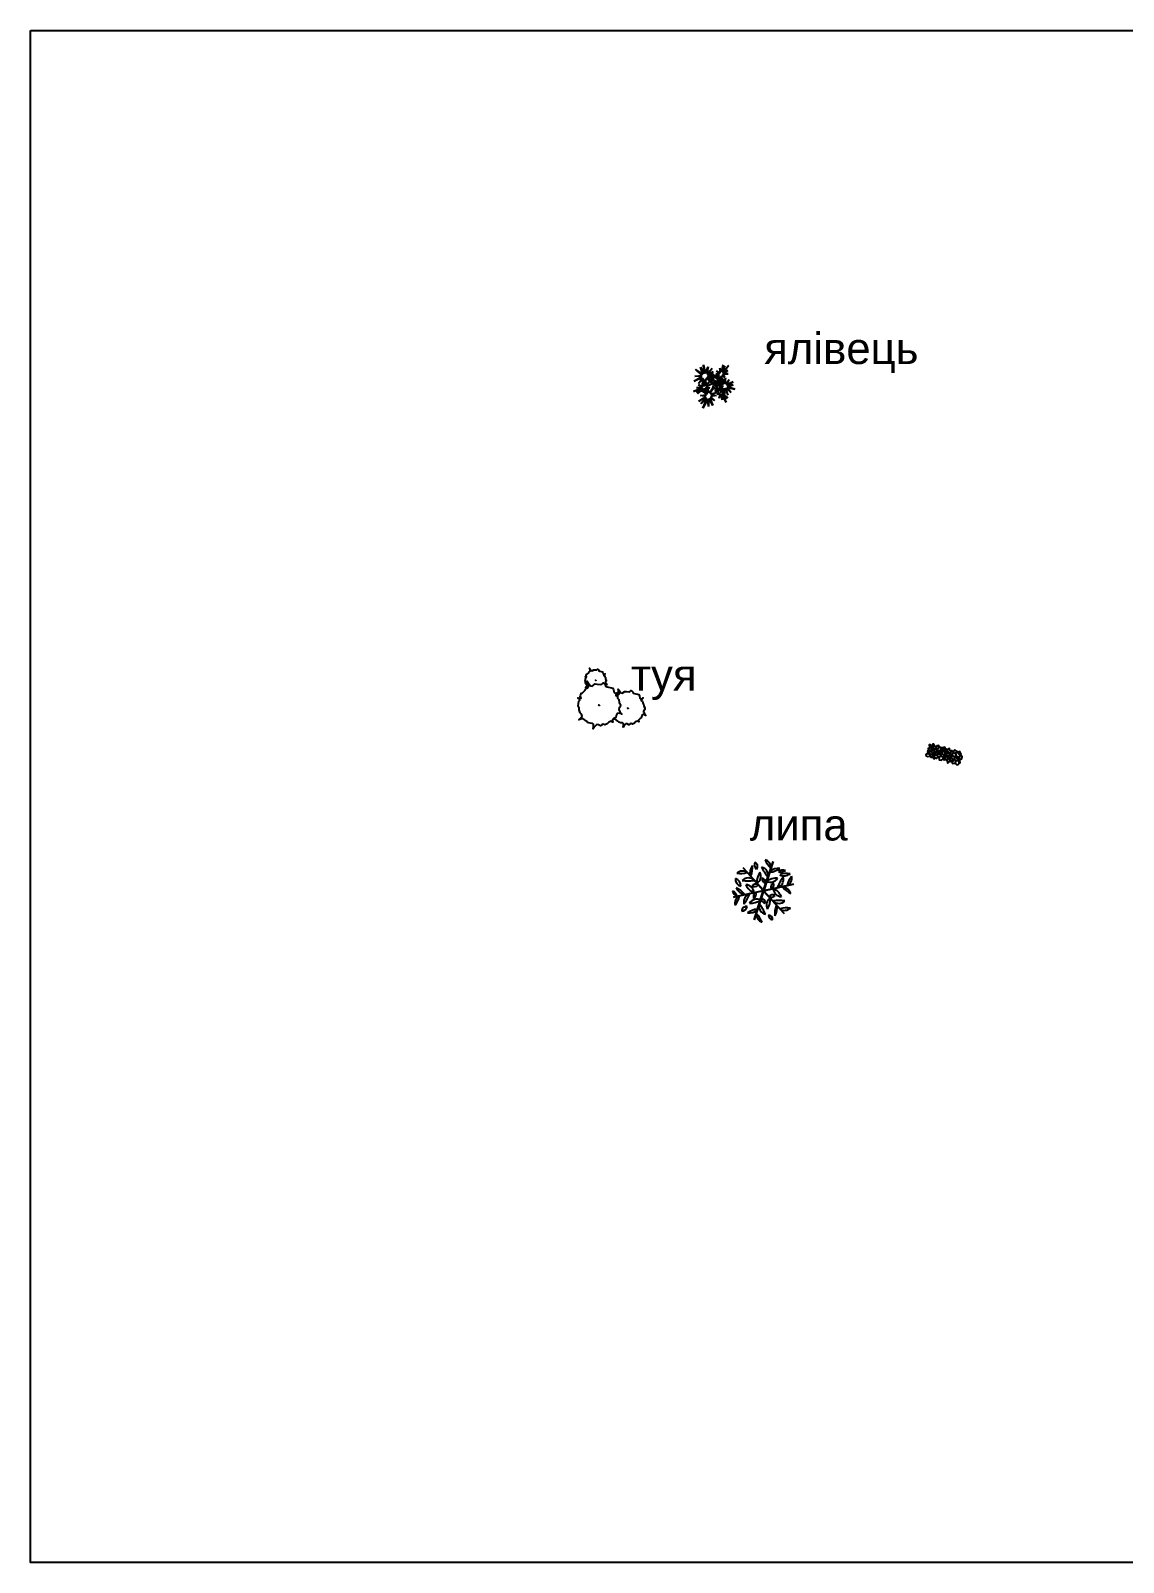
# Model space of a CAD drawing. Header units: millimetres. Extents: x 3866 to 35600, y -8896 to 9491.
# Drawn here: x 33319.5 to 33389.3, y -6714.1 to -6616.2 of the extents above; entities that cross this region are included whole.
import ezdxf

# ---------------------------------------------------------------- set-up
doc = ezdxf.new("R2010")
doc.units = ezdxf.units.MM
for name, color, linetype in [('A绿-TXT', 252, 'Continuous'), ('TREE', 74, 'Continuous'), ('Trees', 92, 'Continuous'), ('ВДМ', 7, 'Continuous'), ('КУЩІ', 108, 'Continuous')]:
    doc.layers.add(name, color=color, linetype=linetype)
doc.styles.add('ATTR', font='romans.shx', dxfattribs={"width": 0.8, "height": 0.470416})
doc.styles.get("Standard").update_dxf_attribs({"font": 'arial.ttf'})

# ---------------------------------------------------------------- blocks, each defined once
blk = doc.blocks.new('Ground 1')
for points in [[(2.4, 10.8), (0.9, 11.6), (-0.6, 11.5), (-1.3, 10.1), (-1.1, 9.2), (-1.9, 9.2), (-0.7, 6.7), (-2.1, 5.8), (-2.4, 4.8), (-2.2, 3.4), (-0.7, 3), (-0.5, 3.6), (0.3, 2.6), (-0.9, 1.6), (-0.2, 1.2), (0.9, -0.4), (2.4, 0.5), (3.8, 0.3), (5.8, -0.5), (6.5, 0.7), (6.8, 1.7), (6.7, 2.7), (7.3, 2), (7.9, 0.9), (8.9, 1.3), (9, 1.7), (9.7, 1.3), (10.4, 0.3), (10.6, -0.4), (11.7, 0.3), (12.2, 1.2), (14.2, 0.9), (15.5, -0.4), (16.7, 0.5), (18.1, 1), (18.2, 1), (20.3, 0.7), (20.7, -0.5), (22.2, 0.2), (22.7, 1.5), (24.3, 0.7), (25.3, -0.4), (25.8, -0.2), (26.4, 0.3), (25.9, 2), (28.1, 0.9), (29.1, 1.2), (28.6, 2.7), (27.8, 3.6), (29.1, 4.8), (27.4, 6.2), (28.9, 6.5), (28.4, 6.8), (28.9, 7.9), (28.3, 8.2), (29.7, 10.5), (29, 11.6), (27.4, 11.7), (25.3, 10.8), (24.6, 11.6), (22.7, 10.9), (21.8, 12.3), (20.5, 10.9), (19.4, 11.3), (18.5, 9.4), (17.9, 9.4), (16.8, 11.7), (14.9, 11.5), (13.8, 9.9), (13.3, 10.5), (12.6, 10.8), (12.2, 10.3), (11.9, 9.8), (10.1, 10.1), (8.7, 12.6), (8.7, 11.7), (7.2, 10.2), (6.1, 10.8), (5.6, 10.1), (4.4, 11.6)], [(8.7, 7.8), (9, 7), (8.8, 6.1), (9.4, 6), (9.8, 6.6), (9.6, 7.5)], [(12.6, 7.7), (11.7, 7.5), (11.8, 6.7), (12.9, 5.9), (14.3, 5.9), (14.3, 6.9)], [(15.5, 3.6), (15.3, 2.4), (16.6, 2.5), (17.1, 3.7), (16.3, 3.3)], [(17.3, 7.5), (16.5, 6.3), (18.9, 4), (21.3, 4.8), (21.1, 5.9), (19.6, 5.9), (19.6, 7.2), (18.3, 7)], [(23.4, 9.1), (22, 8.5), (22.2, 8), (23.7, 6.9), (24.5, 8.2)], [(23.2, 2.5), (23, 3.8), (23.2, 4.5), (23.8, 5.3), (25.4, 5.6), (26.2, 5.5), (26.2, 4.5), (25.9, 3.9), (24.7, 3.8), (24.6, 3.2), (24.1, 2.9), (23.9, 3.6), (23.5, 2.7)]]:
    blk.add_lwpolyline(points, close=True)
for points in [[(-1, 9.1), (-0.1, 8.3), (0.2, 7.4), (0.5, 7.3), (1, 8.3), (2.2, 8.5), (2.3, 10.1), (2.4, 10.8)], [(-0.7, 6.7), (-0.6, 5.9), (0.1, 5.4), (0, 4.9), (0.3, 4.3), (-0.5, 3.6)], [(0.2, 7.4), (0.1, 6.9), (-0.3, 7), (-0.6, 6.4)], [(0.1, 6.8), (0.6, 6.5), (1.4, 6.4), (1, 6), (1, 5.3), (0.4, 5.6), (0.1, 5.5)], [(0.4, 2.5), (0.9, 2), (1.6, 1.5), (3, 1.5), (4.6, 2.2), (3.2, 3.6), (3.1, 4.6), (2.1, 4.5), (0.5, 4.6), (0.1, 4.8)], [(1, 6.4), (1.6, 6.7), (1.9, 6.4), (1.9, 6), (2.3, 5.6), (3, 5.9), (4.1, 6.3), (4.3, 7), (3.4, 7.6), (2.2, 8.6)], [(2.7, 0.4), (3.8, 1.2), (3.9, 1.9)], [(3.5, 6.1), (4, 5.4), (4, 4.8), (3.2, 4)], [(4, 5.2), (4.8, 5.5), (5.8, 5.2), (5.8, 4.9), (6.3, 5.3), (7.2, 4.6)], [(5.6, 10), (5.7, 9.1), (4.9, 9), (4.5, 9.7), (4.1, 9.3), (5, 8.4), (4.3, 8), (4.1, 7.2)], [(4.6, 8.1), (6.4, 7.3), (6.7, 5.1)], [(4.6, 2.2), (5.1, 2.7), (6, 2.9), (6.6, 2.8)], [(6.4, 2.8), (7, 3.6), (7.4, 5.1), (7.8, 4.5), (8.8, 3.7), (9, 3.1), (8.6, 3.1), (8.7, 2.4), (9, 1.7)], [(6.5, 7.2), (7.1, 7.5), (7.8, 8.1), (7.9, 8.8), (7.7, 10.1), (7.5, 10.4)], [(6.6, 6.5), (7.9, 6.5), (8.8, 7.3)], [(7.9, 9.1), (9.6, 8.8), (9.8, 8.1), (9.3, 7.6)], [(9.1, 6), (9, 5.5), (9.3, 4.8), (9.6, 3.7)], [(9, 3.5), (10.1, 3.8), (11, 4.3), (11.5, 3.4), (11.3, 2.4), (11.8, 2.8), (12.4, 1.2), (12.4, 1.2)], [(10.5, 10), (10.3, 9), (9.7, 8.4)], [(9.8, 6.5), (10.7, 6.4), (11.6, 5.9), (11.8, 5.1), (11.7, 4.3), (11.2, 4.2)], [(11.7, 7.2), (11.2, 7), (11, 6.3)], [(11.4, 3.8), (12.8, 3.6), (13.7, 4.1), (14.2, 3), (13.6, 2.4), (13.8, 1)], [(11.9, 9.7), (12.6, 8.4), (13, 8.3), (13.8, 8.6), (13.9, 9.9)], [(13.3, 5.9), (13, 5.1), (13.4, 4.1)], [(13.4, 8.4), (13.5, 7.9), (13.1, 7.5)], [(13.8, 8.9), (15.8, 8.2), (17.6, 9.9)], [(13.9, 3.6), (15.8, 4.5), (16.7, 3.6)], [(14.3, 6.5), (15.5, 6.5), (16.2, 4.9), (16.1, 4.3), (16, 4.3)], [(16, 2.4), (16.2, 1.6), (14.5, 1.4), (14.7, 0.5)], [(16.3, 8.6), (16.6, 7.5), (15.7, 6.2)], [(16.3, 7.1), (16.8, 7)], [(18.4, 4.4), (18.2, 3.6), (16.9, 3)], [(17, 3), (18.2, 2), (18.2, 1.1)], [(18.7, 9.6), (19.7, 8.8), (19.6, 8.2), (18.9, 7.2)], [(20, 4.3), (20.9, 2.6), (19.5, 0.9)], [(21, 11.4), (21.7, 9.8), (20.8, 8.3), (19.6, 8.2)], [(20.6, 3.4), (22.2, 3.4), (22.4, 2.6), (22, 2.1), (22.6, 1.2)], [(21.2, 8.8), (21.8, 7.2), (21.2, 5.6)], [(22.1, 8.3), (21.5, 8)], [(21.5, 6.4), (23.1, 5.5), (23.4, 4.9)], [(22.3, 3.2), (23.1, 3.6)], [(23, 8.9), (23.4, 9.9), (23.9, 10.5), (23.7, 11.3)], [(24.5, 3), (25, 2), (24.1, 0.9)], [(25.6, 10.9), (26, 9.6), (25.6, 8.9), (24.2, 8.5)], [(24.3, 7.7), (26, 6.2)], [(24.8, 2.5), (26.5, 2.8), (26.9, 1.7)], [(25.6, 5.6), (26.3, 6.5), (27.8, 6.8), (28, 6.5)], [(25.9, 9.3), (26.7, 8.5), (26.9, 7.6), (26.6, 6.7)], [(26.1, 2.8), (26.3, 3.3), (27.9, 4.1), (28.3, 4.1)], [(26.2, 4.3), (27, 3.7)], [(26.5, 8.7), (27.8, 9.5), (28.6, 8.9)]]:
    blk.add_lwpolyline(points)
at = {"style": 'ATTR', "width": 0.8, "flags": 9}
blk.add_attdef('ESTCODE', (0, 0), '', height=0.0000643, dxfattribs=at)
blk = doc.blocks.new('A$C132D0777')
at = {"layer": 'A绿-TXT', "color": 94}
for p, q in [((1121, 1132), (382, 1952)), ((1107, 1136), (382, 1952)), ((382, 1952), (1118, 1145)), ((1118, 1145), (1461, 2182)), ((1121, 1132), (1461, 2182)), ((1461, 2182), (1132, 1142)), ((41, 902), (1107, 1136)), ((1121, 1132), (41, 902)), ((1111, 1122), (41, 902)), ((1121, 1132), (780, 82)), ((780, 82), (1111, 1122)), ((1123, 1118), (780, 82)), ((1121, 1132), (2200, 1362)), ((1121, 1132), (1860, 312)), ((1860, 312), (1123, 1118)), ((1132, 1142), (2200, 1362)), ((2200, 1362), (1135, 1128)), ((1135, 1128), (1860, 312))]:
    blk.add_line(p, q, dxfattribs=at)
for centre, radius, start, end in [((1082, 1951), 310, 359.75, 72.0497), ((1867, 2502), 736, 200.3878, 229.0632), ((365, 1530), 310, 59.75, 132.0497), ((281, 2485), 736, 260.3878, 289.0632), ((1092, 1758), 464, 143.3521, 190.9965), ((-77, 1964), 800, 338.197, 5.0866), ((995, 2065), 201, 151.7015, 229.7406), ((729, 2015), 171, 322.8639, 58.5782), ((1467, 1458), 588, 145.1527, 185.9348), ((721, 1650), 300, 302.4729, 28.6145), ((975, 1681), 309, 347.2702, 75.7188), ((2666, 2693), 1765, 203.8113, 217.5003), ((1648, 1470), 464, 83.3521, 130.9965), ((1242, 2586), 800, 278.197, 305.0866), ((1828, 1611), 262, 72.2233, 129.8114), ((1732, 2102), 298, 256.0238, 306.0109), ((1949, 1018), 736, 80.3878, 109.0632), ((1865, 1973), 310, 239.75, 312.0497), ((256, 1174), 262, 192.2233, 249.8114), ((-121, 846), 298, 16.0238, 66.0109), ((353, 1530), 245, 170.709, 259.1064), ((18, 1296), 289, 358.6571, 71.1583), ((-199, 510), 800, 38.197, 65.0866), ((564, 1420), 464, 203.3521, 250.9965), ((573, 1281), 309, 47.2702, 135.7188), ((542, 3251), 1765, 263.8113, 277.5003), ((472, 1045), 300, 2.4729, 88.6145), ((1012, 1595), 588, 205.1527, 245.9348), ((840, 1186), 182, 60.9077, 140.1073), ((793, 1442), 167, 236.5427, 324.4723), ((1225, 1571), 167, 176.5427, 264.4723), ((1027, 1402), 182, 0.9077, 80.1073), ((1576, 995), 588, 85.1527, 125.9348), ((1370, 1738), 300, 242.4729, 328.6145), ((1553, 1261), 167, 116.5427, 204.4723), ((1308, 1348), 182, 300.9077, 20.1073), ((1770, 1219), 300, 182.4729, 268.6145), ((1230, 669), 588, 25.1527, 65.9348), ((3245, 574), 1765, 143.8113, 157.5003), ((1524, 1532), 309, 287.2702, 15.7188), ((2440, 1754), 800, 218.197, 245.0866), ((1677, 844), 464, 23.3521, 70.9965), ((2697, 1180), 736, 140.3878, 169.0632), ((1827, 1584), 310, 299.75, 12.0497), ((398, 677), 310, 119.75, 192.0497), ((-471, 1081), 736, 320.3878, 349.0632), ((503, 394), 171, 82.8639, 178.5782), ((326, 600), 201, 271.7015, 349.7406), ((718, 732), 309, 107.2702, 195.7188), ((-1004, 1690), 1765, 323.8113, 337.5003), ((872, 526), 300, 62.4729, 148.6145), ((665, 1269), 588, 265.1527, 305.9348), ((934, 916), 182, 120.9077, 200.1073), ((688, 1003), 167, 296.5427, 24.4723), ((1266, 583), 309, 167.2702, 255.7188), ((-425, -429), 1765, 23.8113, 37.5003), ((1016, 693), 167, 356.5427, 84.4723), ((1214, 862), 182, 180.9077, 260.1073), ((1521, 614), 300, 122.4729, 208.6145), ((774, 806), 588, 325.1527, 5.9348), ((1449, 822), 167, 56.5427, 144.4723), ((1401, 1078), 182, 240.9077, 320.1073), ((1669, 983), 309, 227.2702, 315.7188), ((1700, -987), 1765, 83.8113, 97.5003), ((2319, 300), 800, 158.197, 185.0866), ((1150, 506), 464, 323.3521, 10.9965), ((1000, -321), 800, 98.197, 125.0866), ((593, 794), 464, 263.3521, 310.9965), ((1159, 295), 310, 179.75, 252.0497), ((374, -256), 736, 20.3878, 49.0632), ((1476, 259), 182, 180.9077, 260.1073), ((1278, 89), 167, 356.5427, 84.4723), ((1961, -221), 736, 80.3878, 109.0632), ((1877, 734), 310, 239.75, 312.0497)]:
    blk.add_arc(centre, radius, start, end, dxfattribs=at)
blk = doc.blocks.new('ц1')
at = {"layer": 'Trees'}
for p, q in [((-839, 577), (-532, 356)), ((-521, 388), (-839, 577)), ((-635, 625), (-521, 388)), ((-480, 384), (-635, 625)), ((-484, 677), (-480, 384)), ((-434, 381), (-484, 677)), ((-155, 565), (-30, 463)), ((-43, 426), (-155, 565)), ((-86, 667), (-19, 497)), ((-30, 463), (-86, 667)), ((-19, 497), (-3, 812)), ((-3, 812), (-2, 495)), ((-2, 495), (67, 725)), ((67, 725), (21, 480)), ((21, 480), (122, 710)), ((122, 710), (30, 455)), ((167, 632), (252, 376)), ((215, 369), (167, 632)), ((252, 376), (312, 598)), ((312, 598), (286, 382)), ((286, 382), (500, 571)), ((500, 571), (306, 355)), ((-536, 304), (-834, 285)), ((-834, 285), (-518, 271)), ((-808, 393), (-536, 304)), ((-532, 356), (-808, 393)), ((-739, 24), (-495, -35)), ((-471, -22), (-739, 24)), ((-518, 271), (-679, 142)), ((-679, 142), (-482, 221)), ((-428, -4), (-572, 67)), ((-572, 67), (-471, -22)), ((-482, 221), (-544, 13)), ((-544, 13), (-435, 217)), ((-435, 217), (-428, 3)), ((-336, 547), (-434, 381)), ((-428, 3), (-403, 196)), ((-426, 107), (-428, -4)), ((-388, -10), (-426, 107)), ((-403, 196), (-340, -5)), ((-390, 356), (-336, 547)), ((-186, 437), (-390, 356)), ((-327, 92), (-388, -10)), ((-363, 192), (-349, 225)), ((-340, -5), (-363, 192)), ((-356, -5), (-327, 92)), ((-252, 81), (-356, -5)), ((-349, 225), (-266, 187)), ((-342, 242), (-330, 273)), ((-253, 203), (-342, 242)), ((-338, 320), (-186, 437)), ((-130, 334), (-338, 320)), ((-330, 273), (-130, 334)), ((-321, -10), (-252, 81)), ((-266, 187), (-189, 144)), ((-165, 160), (-253, 203)), ((-189, 144), (-158, 120)), ((-113, 117), (-165, 160)), ((-158, 120), (-121, 93)), ((-145, 404), (-43, 426)), ((-46, 382), (-145, 404)), ((-144, 248), (-46, 382)), ((-47, 329), (-144, 248)), ((-121, 93), (-85, 61)), ((-117, 168), (-47, 329)), ((-29, 306), (-117, 168)), ((-74, 76), (-113, 117)), ((-44, 13), (-109, -5)), ((-85, 61), (-60, 30)), ((-50, 48), (-74, 76)), ((-60, 30), (-44, 13)), ((-24, 27), (-50, 48)), ((-32, 306), (150, 309)), ((158, 268), (-32, 306)), ((-31, 140), (-23, 222)), ((-29, 74), (-31, 140)), ((-12, 306), (-29, 306)), ((-24, 27), (-29, 74)), ((-23, 222), (-12, 306)), ((-12, 227), (-17, 151)), ((-17, 151), (-16, 95)), ((-16, 95), (-13, 61)), ((150, 309), (-15, 400)), ((-15, 400), (184, 345)), ((-13, 61), (14, 110)), ((-2, 306), (-12, 227)), ((44, 105), (-11, 14)), ((0, 0), (-11, 14)), ((16, 305), (-2, 306)), ((18, -22), (0, 0)), ((14, 110), (53, 158)), ((94, 221), (16, 305)), ((149, 388), (27, 371)), ((27, 371), (117, 293)), ((27, 339), (94, 221)), ((117, 293), (27, 339)), ((30, 455), (135, 539)), ((135, 539), (40, 409)), ((40, 409), (149, 388)), ((77, 144), (44, 105)), ((53, 158), (114, 201)), ((111, 128), (60, -29)), ((129, 188), (77, 144)), ((184, 345), (80, 507)), ((80, 507), (215, 369)), ((177, 152), (91, -7)), ((91, -7), (111, 128)), ((113, -19), (177, 152)), ((243, 121), (113, -19)), ((114, 201), (178, 241)), ((127, -33), (243, 121)), ((323, 103), (127, -33)), ((128, -58), (323, 103)), ((189, 227), (129, 188)), ((178, 241), (158, 268)), ((175, 63), (295, -71)), ((267, -84), (175, 63)), ((210, 200), (189, 227)), ((251, 26), (210, 200)), ((244, 206), (251, 26)), ((324, 39), (244, 206)), ((262, 69), (346, -89)), ((295, -71), (262, 69)), ((420, 56), (265, 227)), ((265, 227), (324, 39)), ((304, 234), (420, 56)), ((496, 179), (304, 234)), ((306, 355), (530, 408)), ((585, 316), (319, 280)), ((319, 280), (496, 179)), ((530, 408), (325, 310)), ((325, 310), (585, 316)), ((346, -89), (410, 19)), ((410, 19), (386, -107)), ((-505, -61), (-818, -116)), ((-818, -116), (-504, -78)), ((-744, -32), (-505, -61)), ((-495, -35), (-744, -32)), ((-504, -78), (-660, -173)), ((-660, -173), (-469, -83)), ((-290, -374), (-616, -417)), ((-616, -417), (-276, -418)), ((-469, -83), (-548, -223)), ((-548, -223), (-430, -89)), ((-522, -277), (-290, -374)), ((-279, -332), (-522, -277)), ((-276, -418), (-497, -562)), ((-497, -562), (-265, -457)), ((-452, -135), (-279, -332)), ((-257, -283), (-452, -135)), ((-430, -89), (-390, -185)), ((-390, -185), (-387, -85)), ((-387, -85), (-237, -157)), ((-265, -457), (-362, -758)), ((-362, -758), (-223, -468)), ((-353, -83), (-257, -283)), ((-205, -276), (-353, -83)), ((-333, -76), (-163, -117)), ((-237, -157), (-333, -76)), ((-319, -28), (-321, -10)), ((-239, -24), (-319, -28)), ((-317, -37), (-233, -33)), ((-315, -55), (-317, -37)), ((-163, -117), (-315, -55)), ((-164, -16), (-239, -24)), ((-233, -33), (-150, -28)), ((-223, -468), (-159, -731)), ((-163, -289), (-205, -276)), ((-109, -5), (-164, -16)), ((-153, -204), (-163, -289)), ((-161, -473), (-23, -759)), ((-159, -731), (-161, -473)), ((-137, -122), (-153, -204)), ((-150, -28), (-85, -14)), ((-141, -296), (-129, -216)), ((-98, -309), (-141, -296)), ((-104, -63), (-137, -122)), ((-129, -216), (-109, -144)), ((-129, -456), (85, -613)), ((-23, -759), (-129, -456)), ((5, -94), (-126, -191)), ((5, -117), (-126, -241)), ((-126, -191), (5, -117)), ((-126, -241), (18, -124)), ((18, -124), (-124, -306)), ((-124, -306), (18, -151)), ((-109, -144), (-82, -93)), ((-53, -5), (-104, -63)), ((-99, -378), (149, -375)), ((183, -486), (-99, -378)), ((124, -291), (-98, -309)), ((-86, -348), (124, -291)), ((149, -375), (-86, -348)), ((-85, -14), (-53, -5)), ((-85, -423), (183, -486)), ((85, -613), (-85, -423)), ((-82, -93), (-23, -19)), ((-45, -317), (50, -146)), ((18, -151), (-45, -317)), ((-23, -19), (3, -35)), ((46, -9), (0, 0)), ((3, -35), (27, -68)), ((27, -68), (5, -94)), ((39, -54), (18, -22)), ((18, -22), (58, -31)), ((60, -29), (39, -54)), ((44, -332), (71, -138)), ((50, -146), (44, -332)), ((46, -9), (65, -14)), ((71, -138), (117, -255)), ((117, -255), (106, -107)), ((106, -107), (240, -171)), ((281, -19), (128, -58)), ((128, -82), (281, -19)), ((240, -171), (128, -82)), ((131, -200), (245, -136)), ((272, -160), (131, -200)), ((183, -79), (160, -69)), ((178, -61), (258, -105)), ((254, -116), (183, -79)), ((189, -251), (272, -160)), ((302, -171), (189, -251)), ((245, -136), (254, -116)), ((258, -105), (267, -84)), ((265, -319), (302, -171)), ((333, -199), (265, -319)), ((413, -351), (333, -199)), ((582, -391), (381, -202)), ((381, -202), (413, -351)), ((386, -107), (568, -22)), ((621, -333), (409, -200)), ((409, -200), (582, -391)), ((568, -22), (416, -134)), ((416, -134), (633, -135)), ((433, -177), (621, -333)), ((734, -280), (433, -177)), ((633, -135), (442, -157)), ((442, -157), (734, -280))]:
    blk.add_line(p, q, dxfattribs=at)
blk = doc.blocks.new('Tree Clump 2')
for points in [[(-10.993, 56.487), (-9.228, 58.426), (-10.144, 63.512), (-8.923, 67.033), (-3.43, 69.772), (2.673, 72.119), (-2.82, 71.728), (-10.449, 71.728), (-13.195, 74.075), (-13.806, 83.073), (-16.857, 86.594), (-22.045, 92.071), (-22.961, 94.81), (-22.656, 98.722), (-28.759, 100.678), (-31.811, 99.113), (-35.472, 101.461), (-45.543, 109.676), (-49.815, 108.503), (-55.308, 106.155), (-59.58, 106.938), (-60.801, 113.98), (-63.242, 104.982), (-67.209, 106.938), (-70.872, 104.59), (-74.839, 104.982), (-80.637, 101.461), (-86.435, 101.069), (-90.402, 97.548), (-90.402, 94.419), (-93.454, 90.898), (-98.947, 90.115), (-105.66, 90.115), (-101.083, 87.768), (-98.031, 82.682), (-100.778, 77.596), (-103.829, 74.466), (-103.219, 69.772), (-104.134, 65.077), (-108.102, 62.73), (-104.439, 60.774), (-102.609, 55.297), (-103.829, 50.211), (-102.303, 44.342), (-98.947, 41.995), (-98.031, 38.865), (-98.031, 34.953), (-93.148, 32.606), (-90.707, 29.476), (-91.317, 22.434), (-93.454, 17.348), (-89.487, 21.26), (-85.519, 23.999), (-82.468, 23.216), (-78.806, 19.304), (-74.228, 15.783), (-69.956, 15.392), (-59.886, 12.653), (-58.254, 7.074)], [(59.448, 5.262), (60.936, 4.858), (62.652, -1.011), (63.415, 4.858), (64.178, 5.836), (66.848, 6.814), (69.709, 6.569), (73.905, 7.792), (76.385, 9.748), (79.627, 10.237), (81.153, 12.438), (84.014, 15.127), (84.205, 17.084), (85.158, 17.573), (88.591, 16.839), (85.73, 20.262), (88.591, 20.751), (89.545, 21.974), (90.689, 24.174), (91.452, 24.663), (90.499, 25.886), (91.261, 31.999), (92.596, 33.466), (92.024, 36.645), (92.787, 38.845), (96.22, 40.557), (100.035, 42.024), (96.602, 41.779), (91.834, 41.779), (90.117, 43.246), (89.736, 48.871), (87.828, 51.071), (84.586, 54.494), (84.014, 56.206), (84.205, 58.651), (80.39, 59.873), (78.483, 58.895), (76.194, 60.362), (69.9, 65.497), (67.23, 64.764), (63.797, 63.297), (61.126, 63.786), (60.364, 68.187), (58.838, 62.563), (56.358, 63.786), (54.07, 62.319), (51.59, 62.563), (47.966, 60.362), (44.343, 60.118), (41.863, 57.917), (41.863, 55.961), (39.956, 53.761), (36.523, 53.272), (32.327, 53.272), (35.187, 51.805), (36.641, 49.381)]]:
    blk.add_lwpolyline(points)
for points in [[(-4.577, 66.508), (-7.629, 55.261), (-12.588, 57.706), (-17.166, 54.772), (-22.125, 55.261), (-29.372, 50.86), (-36.62, 50.371), (-41.579, 45.969), (-41.579, 42.057), (-45.393, 37.656), (-52.259, 36.678), (-60.651, 36.678), (-54.93, 33.743), (-51.115, 27.386), (-54.548, 21.029), (-58.363, 17.116), (-57.6, 11.248), (-58.744, 5.38), (-63.703, 2.446), (-59.126, 0), (-56.837, -6.846), (-58.363, -13.203), (-56.455, -20.539), (-52.259, -23.473), (-51.115, -27.385), (-51.115, -32.275), (-45.012, -35.21), (-41.96, -39.122), (-42.723, -47.924), (-45.393, -54.282), (-40.434, -49.391), (-35.475, -45.968), (-31.661, -46.946), (-27.083, -51.837), (-21.362, -56.238), (-16.021, -56.727), (-3.433, -60.15), (0, -71.887), (1.526, -60.15), (3.052, -58.194), (8.392, -56.238), (14.114, -56.727), (22.506, -54.282), (27.465, -50.369), (33.949, -49.391), (37.001, -44.99), (42.723, -39.611), (43.104, -35.699), (45.012, -34.721), (51.878, -36.188), (46.156, -29.341), (51.878, -28.363), (53.785, -25.918), (56.074, -21.517), (57.6, -20.539), (55.692, -18.094), (57.218, -5.868), (59.888, -2.934), (58.744, 3.424), (60.27, 7.825), (67.136, 11.248), (74.765, 14.182), (67.899, 13.693), (58.363, 13.693), (54.93, 16.627), (54.167, 27.875), (50.352, 32.276), (43.867, 39.123), (42.723, 42.546), (43.104, 47.436), (35.475, 49.882), (31.661, 47.925), (27.083, 50.86), (14.495, 61.129), (9.155, 59.662), (2.289, 56.728), (-3.052, 57.706)], [(-58.055, 61.947), (-58.97, 60.774), (-57.139, 60.774)], [(-1.144, 1.468), (-2.289, 0), (0, 0)], [(62.08, 35.667), (61.508, 34.933), (62.652, 34.933)]]:
    blk.add_lwpolyline(points, close=True)
at = {"style": 'ATTR', "width": 0.8, "flags": 9}
blk.add_attdef('ESTCODE', (0, 0), '', height=0.000416, dxfattribs=at)

msp = doc.modelspace()

# ---------------------------------------------------------------- linework, layer by layer
msp.add_lwpolyline([(33319.521, -6616.25), (33461.44, -6616.25), (33461.44, -6714.13), (33319.521, -6714.13)], close=True)

# ---------------------------------------------------------------- block references
at = {"lineweight": 9, "xscale": -0.0017776, "yscale": 0.0017776, "zscale": 0.0017776, "rotation": 210.6357157779362}
msp.add_blockref('ц1', (33363.233, -6638.739), dxfattribs=at)
at = {"layer": 'A绿-TXT', "lineweight": 9, "xscale": 0.001776, "yscale": 0.001776, "zscale": 0.001776}
msp.add_blockref('A$C132D0777', (33364.363, -6673.219), dxfattribs=at)
at = {"layer": 'TREE', "color": 7, "lineweight": 9, "xscale": -0.02219999999967695, "yscale": 0.02219999999967695, "zscale": 0.02219999999967695, "rotation": 306.8794686222764}
msp.add_blockref('Tree Clump 2', (33355.826, -6659.333), dxfattribs=at)
at = {"layer": 'КУЩІ', "xscale": 0.07111039999896493, "yscale": 0.07111039999896493, "zscale": 0.07111039999896493, "rotation": 164.2320932379745}
msp.add_blockref('Ground 1', (33378.956, -6662.363), dxfattribs=at)

# ---------------------------------------------------------------- texts
at = {"layer": 'ВДМ', "char_height": 2, "attachment_point": 1}
for s, insert in [('ялівець', (33366.39, -6635.555)), ('туя', (33357.881, -6656.42)), ('липа', (33365.468, -6665.999))]:
    msp.add_mtext_dynamic_manual_height_columns(s, width=4.32334, gutter_width=12.5, heights=[0], dxfattribs=dict(at, insert=insert))

doc.saveas('drawing.dxf')
